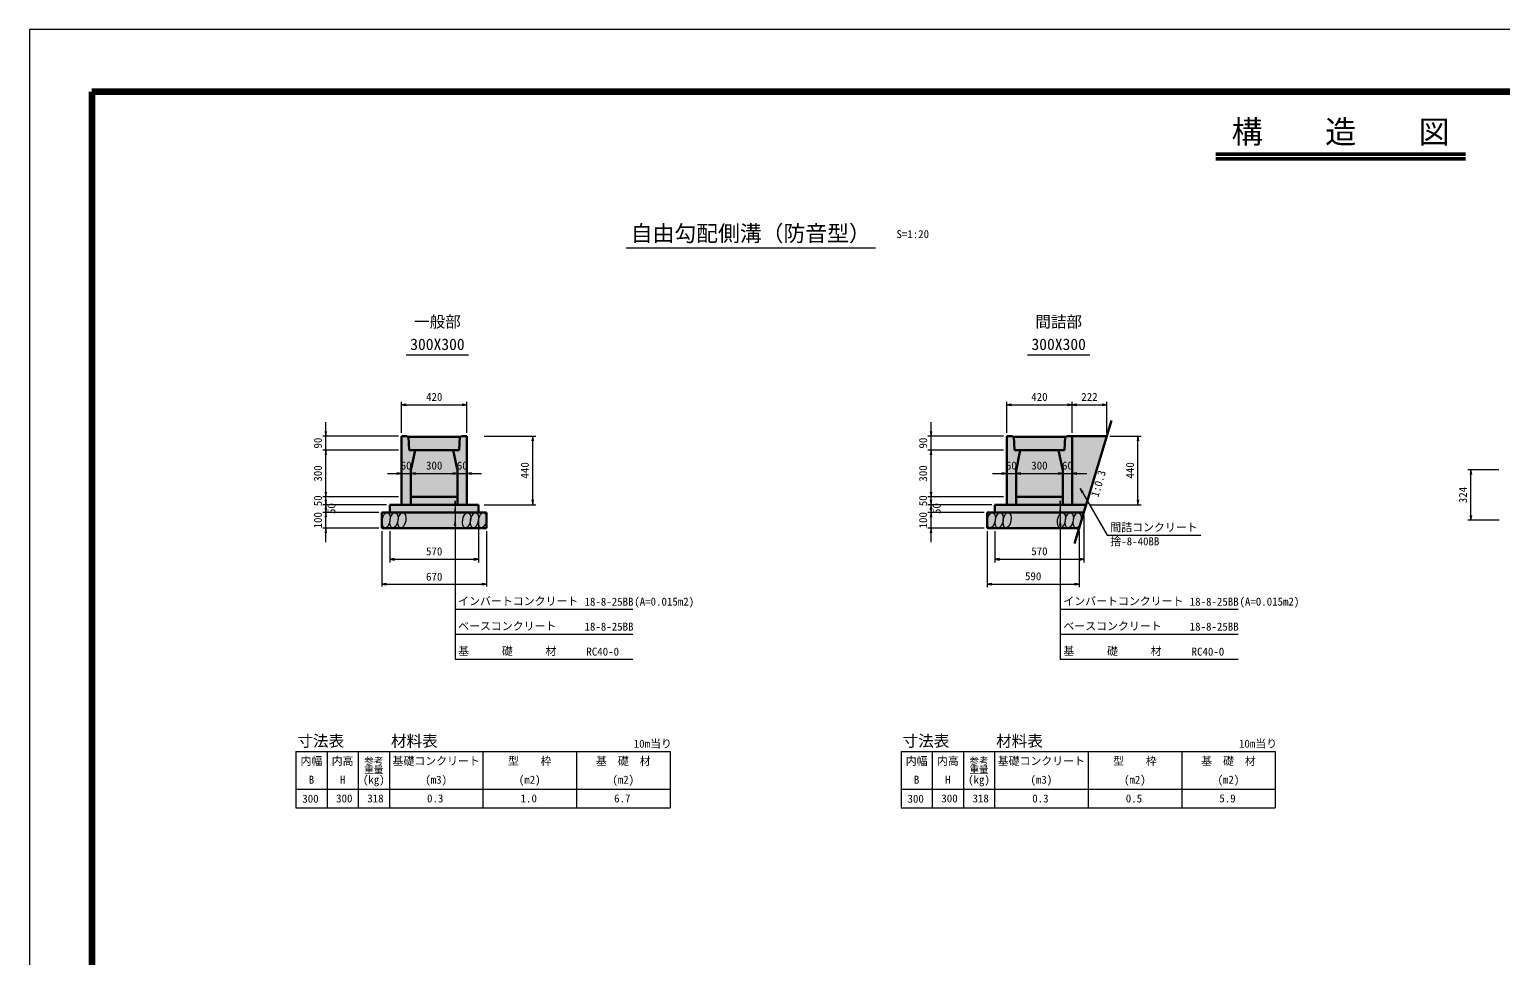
# Model space of a CAD drawing. Units: millimetres at full size, sheet at 1:20. Extents: x 0 to 19397, y -2099 to 11880.
# Drawn here: x 0 to 9435, y 5940 to 11880 of the extents above; entities that cross this region are included whole.
import ezdxf
from ezdxf.enums import TextEntityAlignment as Align

# ---------------------------------------------------------------- set-up
doc = ezdxf.new("R2010")
doc.units = ezdxf.units.MM
doc.header["$LTSCALE"] = 20
for name, color, linetype, lineweight in [('D-BGD', 8, 'Continuous', 13), ('D-MTR-FRAM', 7, 'Continuous', 13), ('D-STR', 7, 'Continuous', 30), ('D-STR-DIM', 7, 'Continuous', 13), ('D-TTL', 7, 'Continuous', 100), ('D-TTL-LINE', 7, 'Continuous', 13), ('V-nasSTD', 11, 'Continuous', 25)]:
    doc.layers.add(name, color=color, linetype=linetype, lineweight=lineweight)
for name, color, linetype in [('D-MTR', 7, 'Continuous'), ('D-MTR-TXT', 7, 'Continuous'), ('D-TTL-TXT', 7, 'Continuous')]:
    doc.layers.add(name, color=color, linetype=linetype)
doc.styles.add('ＭＳ ゴシック', font='')
doc.styles.get('ＭＳ ゴシック').set_extended_font_data('MS Gothic')

# ---------------------------------------------------------------- blocks, each defined once
blk = doc.blocks.new('open_arrow')
at = {"color": 0, "linetype": 'Continuous', "lineweight": -2}
blk.add_lwpolyline([(7.5, 1.25), (0, 0), (7.5, -1.25)], dxfattribs=at)

msp = doc.modelspace()

# ---------------------------------------------------------------- hatches: boundary and pattern name
at = {"layer": 'V-nasSTD'}
for points in [[(2806.13, 9271.92), (2776.13, 9271.92), (2761.13, 9266.92), (2431.13, 9266.92), (2416.13, 9271.92), (2386.13, 9271.92), (2386.13, 8831.92), (2311.13, 8831.92), (2311.13, 8781.92), (2261.13, 8781.92), (2261.13, 8681.92), (2931.13, 8681.92), (2931.13, 8781.92), (2881.13, 8781.92), (2881.13, 8831.92), (2806.13, 8831.92)], [(6732.75, 8681.92), (6142.75, 8681.92), (6142.75, 8781.92), (6192.75, 8781.92), (6192.75, 8831.92), (6267.75, 8831.92), (6267.75, 9271.92), (6297.75, 9271.92), (6312.75, 9266.92), (6642.75, 9266.92), (6657.75, 9271.92), (6909.75, 9271.92)]]:
    msp.add_hatch(color=256, dxfattribs=at).paths.add_polyline_path(points)

# ---------------------------------------------------------------- linework, layer by layer
at = {"layer": 'D-BGD'}
for centre in [(2287.54, 8731.92), (2338.11, 8731.92), (2388.69, 8731.92), (2803.94, 8731.92), (2854.52, 8731.92), (2905.09, 8731.92), (6169.15, 8731.92), (6219.73, 8731.92), (6270.3, 8731.92), (6618.81, 8731.92), (6669.38, 8731.92), (6719.96, 8731.92)]:
    msp.add_ellipse(centre, major_axis=(8.68, 49.24), ratio=0.5, dxfattribs=at)
at = {"layer": 'D-MTR-FRAM'}
for p, q in [((1708.58, 7248.03), (4108.58, 7248.03)), ((1708.58, 7248.03), (1708.58, 6888.03)), ((1908.58, 7248.03), (1908.58, 6888.03)), ((2108.58, 7248.03), (2108.58, 6888.03)), ((2308.58, 7248.03), (2308.58, 6888.03)), ((2908.58, 7248.03), (2908.58, 6888.03)), ((3508.58, 7248.03), (3508.58, 6888.03)), ((4108.58, 7248.03), (4108.58, 6888.03)), ((5590.2, 7248.03), (7990.2, 7248.03)), ((5590.2, 7248.03), (5590.2, 6888.03)), ((5790.2, 7248.03), (5790.2, 6888.03)), ((5990.2, 7248.03), (5990.2, 6888.03)), ((6190.2, 7248.03), (6190.2, 6888.03)), ((6790.2, 7248.03), (6790.2, 6888.03)), ((7390.2, 7248.03), (7390.2, 6888.03)), ((7990.2, 7248.03), (7990.2, 6888.03)), ((1708.58, 7008.03), (4108.58, 7008.03)), ((5590.2, 7008.03), (7990.2, 7008.03)), ((1708.58, 6888.03), (2308.58, 6888.03)), ((2308.58, 6888.03), (4108.58, 6888.03)), ((5590.2, 6888.03), (6190.2, 6888.03)), ((6190.2, 6888.03), (7990.2, 6888.03))]:
    msp.add_line(p, q, dxfattribs=at)
at = {"layer": 'D-STR'}
for p, q in [((6702.75, 8581.92), (6939.75, 9371.92)), ((2386.13, 8831.92), (2386.13, 9271.92)), ((2386.13, 9271.92), (2416.13, 9271.92)), ((2431.13, 9266.92), (2416.13, 9271.92)), ((2436.13, 9181.92), (2431.13, 9266.92)), ((2431.13, 9266.92), (2761.13, 9266.92)), ((2756.13, 9181.92), (2761.13, 9266.92)), ((2761.13, 9266.92), (2776.13, 9271.92)), ((2776.13, 9271.92), (2806.13, 9271.92)), ((2806.13, 8831.92), (2806.13, 9271.92)), ((6267.75, 8831.92), (6267.75, 9271.92)), ((6267.75, 9271.92), (6297.75, 9271.92)), ((6312.75, 9266.92), (6297.75, 9271.92)), ((6317.75, 9181.92), (6312.75, 9266.92)), ((6312.75, 9266.92), (6642.75, 9266.92)), ((6637.75, 9181.92), (6642.75, 9266.92)), ((6642.75, 9266.92), (6657.75, 9271.92)), ((6657.75, 9271.92), (6909.75, 9271.92)), ((6687.75, 8831.92), (6687.75, 9271.92)), ((2436.13, 9181.92), (2756.13, 9181.92)), ((2473.67, 9181.92), (2446.13, 9051.92)), ((2718.59, 9181.92), (2746.13, 9051.92)), ((6317.75, 9181.92), (6637.75, 9181.92)), ((6355.29, 9181.92), (6327.75, 9051.92)), ((6600.2, 9181.92), (6627.75, 9051.92)), ((2446.13, 9051.92), (2446.13, 8831.92)), ((2746.13, 9051.92), (2746.13, 8831.92)), ((6327.75, 9051.92), (6327.75, 8831.92)), ((6627.75, 9051.92), (6627.75, 8831.92)), ((2746.13, 8881.92), (2446.13, 8881.92)), ((6627.75, 8881.92), (6327.75, 8881.92)), ((2931.13, 8781.92), (2261.13, 8781.92)), ((2261.13, 8781.92), (2261.13, 8681.92)), ((2881.13, 8831.92), (2311.13, 8831.92)), ((2311.13, 8831.92), (2311.13, 8781.92)), ((2881.13, 8831.92), (2881.13, 8781.92)), ((2931.13, 8781.92), (2931.13, 8681.92)), ((6762.75, 8781.92), (6142.75, 8781.92)), ((6142.75, 8781.92), (6142.75, 8681.92)), ((6777.75, 8831.92), (6192.75, 8831.92)), ((6192.75, 8831.92), (6192.75, 8781.92)), ((2931.13, 8681.92), (2261.13, 8681.92)), ((6732.75, 8681.92), (6142.75, 8681.92))]:
    msp.add_line(p, q, dxfattribs=at)
at = {"layer": 'D-STR-DIM'}
for p, q in [((2386.13, 9291.92), (2386.13, 9491.92)), ((2386.13, 9471.92), (2806.13, 9471.92)), ((2806.13, 9291.92), (2806.13, 9491.92)), ((6267.75, 9291.92), (6267.75, 9491.92)), ((6267.75, 9471.92), (6687.75, 9471.92)), ((6687.75, 9291.92), (6687.75, 9491.92)), ((6687.75, 9291.92), (6687.75, 9491.92)), ((6687.75, 9471.92), (6909.75, 9471.92)), ((6909.75, 9291.92), (6909.75, 9491.92)), ((1901.13, 9091.92), (1901.13, 9361.92)), ((5782.75, 9091.92), (5782.75, 9361.92)), ((2366.13, 9271.92), (1881.13, 9271.92)), ((2916.13, 9271.92), (3248.13, 9271.92)), ((3228.13, 8831.92), (3228.13, 9271.92)), ((6247.75, 9271.92), (5762.75, 9271.92)), ((6929.75, 9271.92), (7129.75, 9271.92)), ((7109.75, 8831.92), (7109.75, 9271.92)), ((2366.13, 9181.92), (1881.13, 9181.92)), ((2366.13, 9181.92), (1881.13, 9181.92)), ((1901.13, 8881.92), (1901.13, 9181.92)), ((6247.75, 9181.92), (5762.75, 9181.92)), ((6247.75, 9181.92), (5762.75, 9181.92)), ((5782.75, 8881.92), (5782.75, 9181.92)), ((1901.13, 8831.92), (1901.13, 8971.92)), ((2296.13, 9031.92), (2536.13, 9031.92)), ((2446.13, 9031.92), (2746.13, 9031.92)), ((2596.13, 9031.92), (2900.25, 9031.92)), ((2656.13, 9031.92), (2896.13, 9031.92)), ((5782.75, 8831.92), (5782.75, 8971.92)), ((6177.75, 9031.92), (6417.75, 9031.92)), ((6327.75, 9031.92), (6627.75, 9031.92)), ((6477.75, 9031.92), (6781.86, 9031.92)), ((6537.75, 9031.92), (6777.75, 9031.92)), ((9425.18, 9055.43), (9225.18, 9055.43)), ((9245.18, 8731.76), (9245.18, 9055.43)), ((2366.13, 8881.92), (1881.13, 8881.92)), ((2366.13, 8881.92), (1881.13, 8881.92)), ((6247.75, 8881.92), (5762.75, 8881.92)), ((6247.75, 8881.92), (5762.75, 8881.92)), ((2291.13, 8831.92), (1881.13, 8831.92)), ((2291.13, 8831.92), (1881.13, 8831.92)), ((2241.13, 8781.92), (1881.13, 8781.92)), ((2241.13, 8781.92), (1881.13, 8781.92)), ((1901.13, 8781.92), (1901.13, 8831.92)), ((1901.13, 8591.92), (1901.13, 8781.92)), ((2916.13, 8831.92), (3248.13, 8831.92)), ((6172.75, 8831.92), (5762.75, 8831.92)), ((6172.75, 8831.92), (5762.75, 8831.92)), ((6122.75, 8781.92), (5762.75, 8781.92)), ((6122.75, 8781.92), (5762.75, 8781.92)), ((5782.75, 8781.92), (5782.75, 8831.92)), ((5782.75, 8591.92), (5782.75, 8781.92)), ((6797.75, 8831.92), (7129.75, 8831.92)), ((2241.13, 8681.92), (1881.13, 8681.92)), ((2881.13, 8761.92), (2881.13, 8461.92)), ((6122.75, 8681.92), (5762.75, 8681.92)), ((6762.75, 8761.92), (6762.75, 8461.92)), ((9425.46, 8731.76), (9225.18, 8731.76)), ((2261.13, 8661.92), (2261.13, 8306.92)), ((2311.13, 8661.92), (2311.13, 8461.92)), ((2931.13, 8661.92), (2931.13, 8306.92)), ((6142.75, 8661.92), (6142.75, 8301.92)), ((6192.75, 8661.92), (6192.75, 8461.92)), ((6732.75, 8661.92), (6732.75, 8301.92)), ((2311.13, 8481.92), (2881.13, 8481.92)), ((6192.75, 8481.92), (6762.75, 8481.92)), ((2261.13, 8321.92), (2931.13, 8321.92)), ((6142.75, 8321.92), (6732.75, 8321.92))]:
    msp.add_line(p, q, dxfattribs=at)
for points in [[(3233.13, 9241.92), (3228.13, 9271.92), (3223.13, 9241.92)], [(6739.35, 8935.41), (6912.44, 8635.62), (7512.44, 8635.62)], [(2734.8, 8826.96), (2729.8, 8856.96), (2724.8, 8826.96)], [(2734.8, 8777.21), (2729.8, 8807.21), (2724.8, 8777.21)], [(2729.8, 8856.96), (2729.8, 8161.92), (3870.12, 8161.92)], [(2729.8, 8807.21), (2729.8, 8001.92), (3870.12, 8001.92)], [(3223.13, 8861.92), (3228.13, 8831.92), (3233.13, 8861.92)], [(6616.41, 8826.96), (6611.41, 8856.96), (6606.41, 8826.96)], [(6616.41, 8777.21), (6611.41, 8807.21), (6606.41, 8777.21)], [(6611.41, 8856.96), (6611.41, 8161.92), (7751.73, 8161.92)], [(6611.41, 8807.21), (6611.41, 8001.92), (7751.73, 8001.92)], [(2734.8, 8698.16), (2729.8, 8728.16), (2724.8, 8698.16)], [(2729.8, 8728.16), (2729.8, 7841.92), (3870.12, 7841.92)], [(6616.41, 8698.16), (6611.41, 8728.16), (6606.41, 8698.16)], [(6611.41, 8728.16), (6611.41, 7841.92), (7751.73, 7841.92)]]:
    msp.add_lwpolyline(points, dxfattribs=at)
at = {"layer": 'D-TTL'}
for p, q in [((16420, 11480), (400, 11480)), ((400, 11480), (400, 400))]:
    msp.add_line(p, q, dxfattribs=at)
at = {"layer": 'D-TTL-LINE', "lineweight": 50}
for p, q in [((9210, 11080), (7610, 11080)), ((9210, 11050), (7610, 11050))]:
    msp.add_line(p, q, dxfattribs=at)
at = {"layer": 'D-TTL-LINE'}
for p, q in [((3826.27, 10479.88), (5426.27, 10479.88)), ((2416.92, 9791.92), (2816.92, 9791.92)), ((6401.21, 9791.92), (6801.21, 9791.92))]:
    msp.add_line(p, q, dxfattribs=at)
at = {"layer": 'V-nasSTD', "color": 7, "lineweight": 13}
for p, q in [((16820, 11880), (0, 11880)), ((0, 11880), (0, 0))]:
    msp.add_line(p, q, dxfattribs=at)

# ---------------------------------------------------------------- block references
at = {"layer": 'D-STR-DIM', "xscale": 4, "yscale": 4}
for p in [(2386.13, 9471.92), (6267.75, 9471.92), (6687.75, 9471.92), (2446.13, 9031.92), (2446.13, 9031.92), (2806.13, 9031.92), (6327.75, 9031.92), (6327.75, 9031.92), (6687.75, 9031.92), (2311.13, 8481.92), (6192.75, 8481.92), (2261.13, 8321.92), (6142.75, 8321.92)]:
    msp.add_blockref('open_arrow', p, dxfattribs=at)
for p, rotation in [((2806.13, 9471.92), 180), ((6687.75, 9471.92), 180), ((6909.75, 9471.92), 180), ((1901.13, 9271.92), 90), ((5782.75, 9271.92), 90), ((7109.75, 9271.92), 270), ((1901.13, 9181.92), 270), ((1901.13, 9181.92), 270), ((5782.75, 9181.92), 270), ((5782.75, 9181.92), 270), ((2386.13, 9031.92), 180), ((2746.13, 9031.92), 180), ((2746.13, 9031.92), 180), ((6267.75, 9031.92), 180), ((6627.75, 9031.92), 180), ((6627.75, 9031.92), 180), ((9245.18, 9055.43), 270), ((1901.13, 8881.92), 90), ((1901.13, 8881.92), 90), ((5782.75, 8881.92), 90), ((5782.75, 8881.92), 90), ((6739.35, 8935.41), 300), ((1901.13, 8831.92), 90), ((1901.13, 8831.92), 270), ((1901.13, 8781.92), 90), ((1901.13, 8781.92), 270), ((5782.75, 8831.92), 90), ((5782.75, 8831.92), 270), ((5782.75, 8781.92), 90), ((5782.75, 8781.92), 270), ((7109.75, 8831.92), 90), ((1901.13, 8681.92), 270), ((5782.75, 8681.92), 270), ((9245.18, 8731.76), 90), ((2881.13, 8481.92), 180), ((6762.75, 8481.92), 180), ((2931.13, 8321.92), 180), ((6732.75, 8321.92), 180)]:
    msp.add_blockref('open_arrow', p, dxfattribs=dict(at, rotation=rotation))

# ---------------------------------------------------------------- texts
at = {"layer": 'D-MTR', "style": 'ＭＳ ゴシック'}
for s, p in [('寸法表', (1718.58, 7258.03)), ('材料表', (2318.58, 7258.03)), ('寸法表', (5600.2, 7258.03)), ('材料表', (6200.2, 7258.03))]:
    msp.add_text(s, height=73.31, dxfattribs=at).set_placement(p, align=Align.BOTTOM_LEFT)
for p in [(4120.5, 7258.03), (8002.11, 7258.03)]:
    msp.add_text('10m当り', height=51.32, dxfattribs=at).set_placement(p, align=Align.BOTTOM_RIGHT)
at = {"layer": 'D-MTR-TXT', "style": 'ＭＳ ゴシック'}
for s, height, p in [('内幅', 51.32, (1808.58, 7188.03)), ('内高', 51.32, (2008.58, 7188.03)), ('参考', 43.99, (2208.58, 7188.03)), ('基礎コンクリート', 51.32, (2608.58, 7188.03)), ('型\u3000\u3000枠', 51.32, (3208.58, 7188.03)), ('基\u3000礎\u3000材', 51.32, (3808.58, 7188.03)), ('内幅', 51.32, (5690.2, 7188.03)), ('内高', 51.32, (5890.2, 7188.03)), ('参考', 43.99, (6090.2, 7188.03)), ('基礎コンクリート', 51.32, (6490.2, 7188.03)), ('型\u3000\u3000枠', 51.32, (7090.2, 7188.03)), ('基\u3000礎\u3000材', 51.32, (7690.2, 7188.03)), ('B', 51.32, (1808.58, 7068.03)), ('H', 51.32, (2008.58, 7068.03)), ('(kg)', 51.32, (2208.58, 7068.03)), ('重量', 43.99, (2208.58, 7132.29)), ('(m3)', 51.32, (2608.58, 7068.03)), ('(m2)', 51.32, (3208.58, 7068.03)), ('(m2)', 51.32, (3808.58, 7068.03)), ('B', 51.32, (5690.2, 7068.03)), ('H', 51.32, (5890.2, 7068.03)), ('(kg)', 51.32, (6090.2, 7068.03)), ('重量', 43.99, (6090.2, 7132.29)), ('(m3)', 51.32, (6490.2, 7068.03)), ('(m2)', 51.32, (7090.2, 7068.03)), ('(m2)', 51.32, (7690.2, 7068.03))]:
    msp.add_text(s, height=height, dxfattribs=at).set_placement(p, align=Align.MIDDLE_CENTER)
for s, p in [('300', (1854.88, 6946.1)), ('300', (2071.8, 6948.03)), ('318', (2271.8, 6948.03)), ('0.3', (2654.88, 6947.82)), ('1.0', (3254.88, 6947.82)), ('6.7', (3854.88, 6948.03)), ('300', (5736.5, 6946.1)), ('300', (5953.41, 6948.03)), ('318', (6153.41, 6948.03)), ('0.3', (6536.5, 6947.82)), ('0.5', (7136.5, 6947.82)), ('5.9', (7736.5, 6948.03))]:
    msp.add_text(s, height=51.32, dxfattribs=at).set_placement(p, align=Align.MIDDLE_RIGHT)
at = {"layer": 'D-STR-DIM', "style": 'ＭＳ ゴシック'}
for s, p in [('420', (2596.13, 9481.92)), ('420', (6477.75, 9481.92)), ('222', (6798.75, 9481.92)), ('60', (2416.13, 9041.92)), ('300', (2596.13, 9041.92)), ('60', (2776.13, 9041.92)), ('60', (6297.75, 9041.92)), ('300', (6477.75, 9041.92)), ('60', (6657.75, 9041.92)), ('間詰コンクリート', (7212.44, 8645.62)), ('捨-8-40BB', (7089.94, 8555.62)), ('570', (2596.13, 8491.92)), ('570', (6477.75, 8491.92)), ('590', (6437.75, 8331.92)), ('670', (2596.13, 8328.92)), ('インバートコンクリート', (3134.8, 8171.92)), ('18-8-25BB', (3717.28, 8168.63)), ('(A=0.015m2)', (4071.28, 8169.25)), ('インバートコンクリート', (7016.41, 8171.92)), ('18-8-25BB', (7598.89, 8168.63)), ('(A=0.015m2)', (7952.89, 8169.25)), ('ベースコンクリート\u3000\u3000', (3134.8, 8011.92)), ('18-8-25BB', (3717.28, 8008.63)), ('ベースコンクリート\u3000\u3000', (7016.41, 8011.92)), ('18-8-25BB', (7598.89, 8008.63)), ('基\u3000\u3000\u3000礎\u3000\u3000\u3000材\u3000\u3000', (3134.8, 7851.92)), ('基\u3000\u3000\u3000礎\u3000\u3000\u3000材\u3000\u3000', (7016.41, 7851.92)), ('RC40-0', (3676.82, 7848.35)), ('RC40-0', (7558.43, 7848.35))]:
    msp.add_text(s, height=51.32, dxfattribs=at).set_placement(p, align=Align.BOTTOM_CENTER)
for s, p in [('90', (1891.13, 9226.92)), ('90', (5772.75, 9226.92)), ('300', (1891.13, 9031.92)), ('440', (3218.13, 9051.92)), ('300', (5772.75, 9031.92)), ('440', (7099.75, 9051.92)), ('50', (1891.13, 8856.92)), ('50', (5772.75, 8856.92)), ('324', (9235.18, 8893.6)), ('100', (1891.13, 8731.92)), ('100', (5772.75, 8731.92))]:
    msp.add_text(s, height=51.32, rotation=90, dxfattribs=at).set_placement(p, align=Align.BOTTOM_CENTER)
for s, rotation, p in [('1:0.3', 73.301, (6830.82, 8974.05)), ('50', 90, (1911.13, 8806.92)), ('50', 90, (5792.75, 8806.92))]:
    msp.add_text(s, height=51.32, rotation=rotation, dxfattribs=at).set_placement(p, align=Align.TOP_CENTER)
at = {"layer": 'D-TTL-TXT', "style": 'ＭＳ ゴシック'}
for s, height, p in [('構\u3000\u3000造\u3000\u3000図', 146.6, (8410, 11105.68)), ('自由勾配側溝（防音型）', 102.6, (4626.27, 10489.88)), ('S=1:20', 51.32, (5665.26, 10525.87)), ('一般部', 73.31, (2616.92, 9946.9)), ('間詰部', 73.31, (6601.21, 9946.9)), ('300X300', 73.31, (2616.92, 9801.92)), ('300X300', 73.31, (6601.21, 9801.92))]:
    msp.add_text(s, height=height, dxfattribs=at).set_placement(p, align=Align.BOTTOM_CENTER)

doc.saveas('drawing.dxf')
